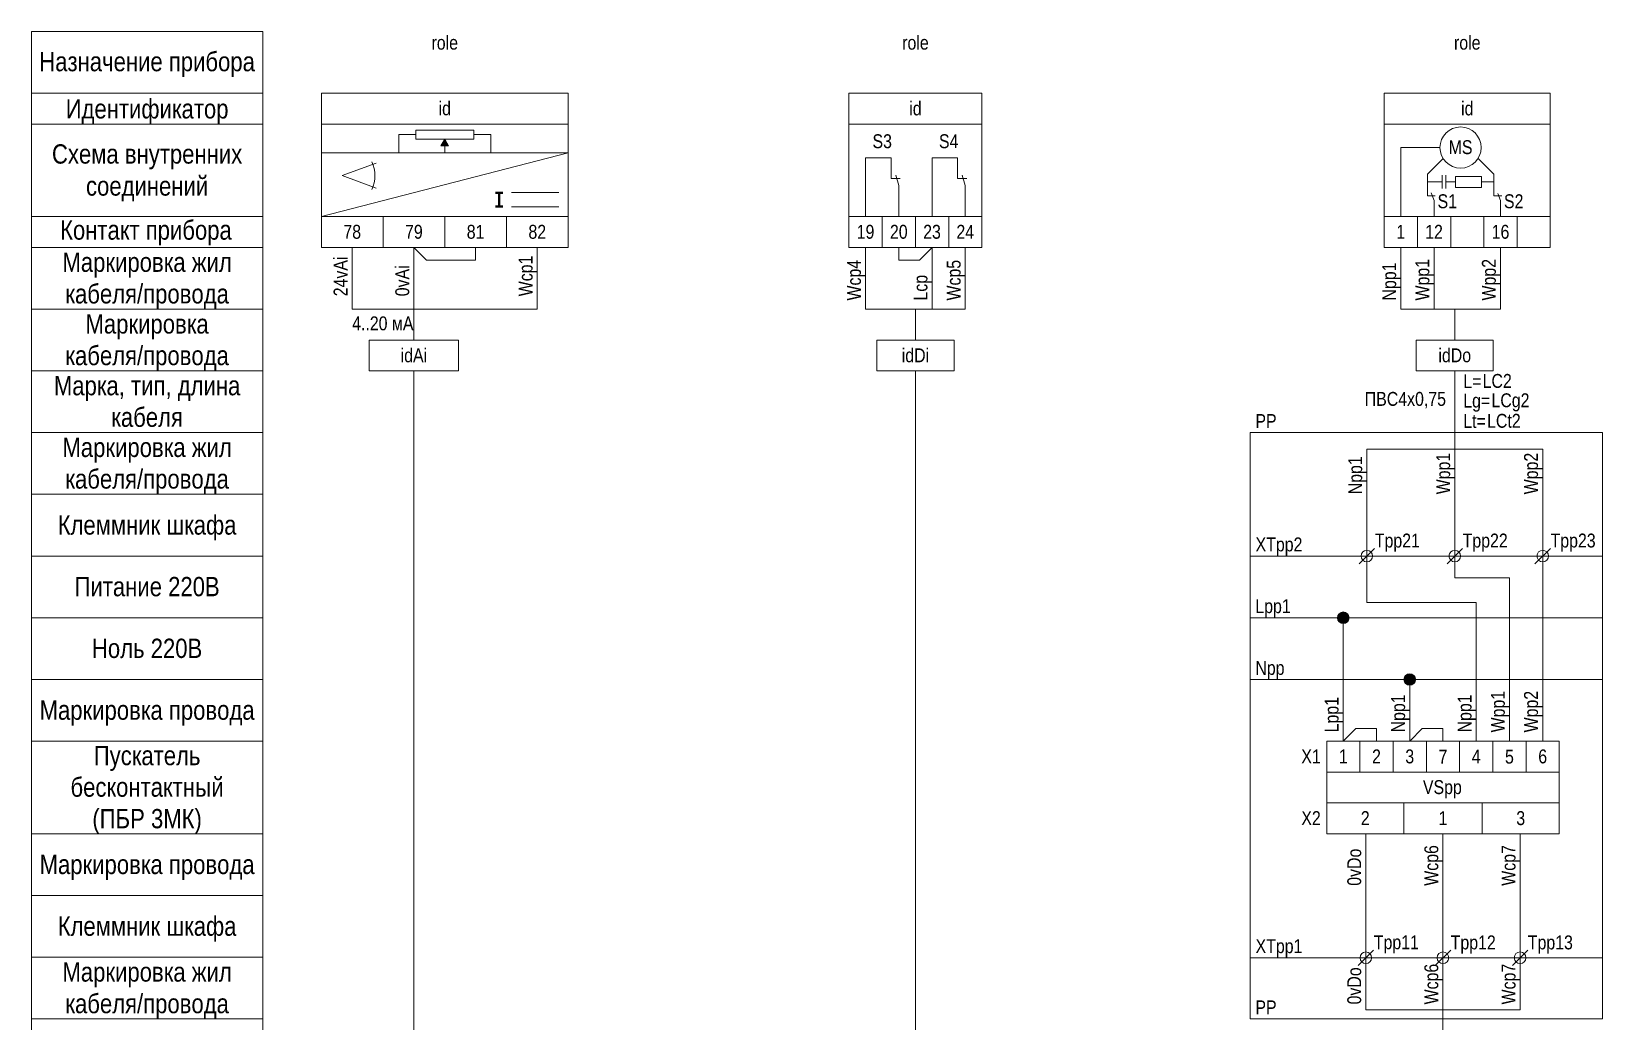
# Model space of a CAD drawing. Header units: millimetres. Extents: x 20 to 403, y -258 to -5.
# Drawn here: x 20 to 223.7, y -133.3 to -5 of the extents above; entities that cross this region are included whole.
import ezdxf

# ---------------------------------------------------------------- set-up
doc = ezdxf.new("R2010")
doc.units = ezdxf.units.MM
doc.header["$MEASUREMENT"] = 0
doc.linetypes.add('1_1', pattern=[2000, 1000, -1000])
doc.linetypes.add('4_2_1_2', pattern=[6702.777624, 3527.777672, -1763.888836, 0, -1411.111116])
for name, color, linetype in [('id_names', 7, 'Continuous'), ('id_params_ai', 7, 'Continuous'), ('id_params_di', 7, 'Continuous'), ('id_params_do', 7, 'Continuous'), ('id_static_ai', 7, 'Continuous'), ('id_static_di', 7, 'Continuous'), ('id_static_do', 7, 'Continuous')]:
    doc.layers.add(name, color=color, linetype=linetype)
doc.styles.add('СГЕНЕРИР_СТИЛЬ_1', font='')
doc.styles.get('СГЕНЕРИР_СТИЛЬ_1').set_extended_font_data('Arial Narrow')

msp = doc.modelspace()

# ---------------------------------------------------------------- hatches: boundary and pattern name
at = {"layer": 'id_static_ai', "linetype": 'Continuous', "lineweight": 0, "true_color": 0x000000}
msp.add_hatch(color=18, dxfattribs=at).paths.add_polyline_path([(73.6, -18.96), (73.1, -19.82), (74.1, -19.82)])
at = {"layer": 'id_static_do', "linetype": 'Continuous', "lineweight": 0, "true_color": 0x000000}
for points in [[(189.37, -81), (189.43, -81.29), (189.59, -81.53), (189.84, -81.69), (190.12, -81.75), (190.41, -81.69), (190.65, -81.53), (190.82, -81.29), (190.87, -81), (190.82, -80.71), (190.65, -80.47), (190.41, -80.31), (190.12, -80.25), (189.84, -80.31), (189.59, -80.47), (189.43, -80.71)], [(197.99, -89), (198.05, -89.29), (198.21, -89.53), (198.45, -89.69), (198.74, -89.75), (199.03, -89.69), (199.27, -89.53), (199.43, -89.29), (199.49, -89), (199.43, -88.71), (199.27, -88.47), (199.03, -88.31), (198.74, -88.25), (198.45, -88.31), (198.21, -88.47), (198.05, -88.71)]]:
    msp.add_hatch(color=18, dxfattribs=at).paths.add_polyline_path(points)

# ---------------------------------------------------------------- linework, layer by layer
at = {"layer": 'id_names', "color": 7, "linetype": 'Continuous', "lineweight": 15, "ltscale": 100}
for points in [[(20, -13), (50, -13), (50, -5), (20, -5)], [(20, -17), (50, -17), (50, -13), (20, -13)], [(20, -29), (50, -29), (50, -17), (20, -17)], [(20, -33), (50, -33), (50, -29), (20, -29)], [(20, -41), (50, -41), (50, -33), (20, -33)], [(20, -49), (50, -49), (50, -41), (20, -41)], [(20, -57), (50, -57), (50, -49), (20, -49)], [(20, -65), (50, -65), (50, -57), (20, -57)], [(20, -73), (50, -73), (50, -65), (20, -65)], [(20, -81), (50, -81), (50, -73), (20, -73)], [(20, -89), (50, -89), (50, -81), (20, -81)], [(20, -97), (50, -97), (50, -89), (20, -89)], [(20, -109), (50, -109), (50, -97), (20, -97)], [(20, -117), (50, -117), (50, -109), (20, -109)], [(20, -125), (50, -125), (50, -117), (20, -117)], [(20, -133), (50, -133), (50, -125), (20, -125)], [(20, -141), (50, -141), (50, -133), (20, -133)]]:
    msp.add_lwpolyline(points, close=True, dxfattribs=at)
at = {"layer": 'id_static_ai', "color": 7, "linetype": '1_1', "lineweight": 15, "ltscale": 100}
for p, q in [((57.6, -17), (57.6, -20.75)), ((89.6, -20.75), (89.6, -17)), ((82.24, -27.73), (88.38, -27.73))]:
    msp.add_line(p, q, dxfattribs=at)
at = {"layer": 'id_static_ai', "color": 7, "linetype": 'Continuous', "lineweight": 15, "ltscale": 100}
for p, q in [((77.36, -17.78), (69.84, -17.78)), ((69.84, -17.78), (69.84, -18.96)), ((77.36, -18.96), (77.36, -17.78)), ((69.84, -18.37), (67.63, -18.37)), ((67.63, -20.75), (67.63, -18.37)), ((69.84, -18.96), (77.36, -18.96)), ((73.6, -18.96), (73.1, -19.82)), ((74.1, -19.82), (73.1, -19.82)), ((73.6, -18.96), (74.1, -19.82)), ((73.6, -20.75), (73.6, -19.82)), ((79.57, -18.37), (77.36, -18.37)), ((79.57, -20.75), (79.57, -18.37)), ((89.6, -20.75), (57.6, -20.75)), ((57.6, -20.75), (57.6, -29)), ((57.6, -29), (89.6, -20.75)), ((60.3, -23.69), (64.71, -22.09)), ((89.6, -29), (89.6, -20.75)), ((60.3, -23.69), (64.71, -25.3)), ((82.24, -25.89), (88.38, -25.89)), ((57.6, -29), (89.6, -29)), ((57.6, -29), (89.6, -29)), ((69.6, -45), (69.6, -33)), ((69.6, -33), (71.22, -34.63)), ((77.6, -34.63), (71.22, -34.63)), ((77.6, -34.63), (77.6, -33))]:
    msp.add_line(p, q, dxfattribs=at)
at = {"layer": 'id_static_ai', "color": 7, "linetype": 'Continuous', "lineweight": 40, "ltscale": 100}
for p, q in [((80.17, -25.94), (81.14, -25.94)), ((80.66, -25.94), (80.66, -27.71)), ((80.17, -27.71), (81.14, -27.71))]:
    msp.add_line(p, q, dxfattribs=at)
at = {"layer": 'id_static_ai', "color": 7, "linetype": 'Continuous', "lineweight": 15, "ltscale": 100}
for points in [[(57.6, -17), (89.6, -17), (89.6, -13), (57.6, -13)], [(57.6, -33), (65.6, -33), (65.6, -29), (57.6, -29)], [(65.6, -33), (73.6, -33), (73.6, -29), (65.6, -29)], [(73.6, -33), (81.6, -33), (81.6, -29), (73.6, -29)], [(81.6, -33), (89.6, -33), (89.6, -29), (81.6, -29)], [(63.8, -49), (75.4, -49), (75.4, -45), (63.8, -45)]]:
    msp.add_lwpolyline(points, close=True, dxfattribs=at)
for points in [[(61.6, -33), (61.6, -41), (69.6, -41)], [(85.6, -33), (85.6, -41), (69.6, -41)], [(69.6, -49), (69.58, -151.14)]]:
    msp.add_lwpolyline(points, dxfattribs=at)
msp.add_arc((60.3, -23.69), 4.24, 335, 25, dxfattribs=at)
at = {"layer": 'id_static_di', "color": 7, "linetype": '1_1', "lineweight": 15, "ltscale": 100}
for p, q in [((126.02, -17), (126.02, -29)), ((143.25, -29), (143.25, -17))]:
    msp.add_line(p, q, dxfattribs=at)
at = {"layer": 'id_static_di', "color": 7, "linetype": 'Continuous', "lineweight": 15, "ltscale": 100}
for p, q in [((128.17, -29), (128.17, -21.38)), ((128.17, -21.38), (131.48, -21.38)), ((131.48, -21.38), (131.48, -24.07)), ((136.79, -29), (136.79, -21.38)), ((136.79, -21.38), (140.1, -21.38)), ((140.1, -21.38), (140.1, -24.07)), ((131.48, -24.07), (132.68, -24.07)), ((132.48, -24.96), (132.08, -23.65)), ((140.1, -24.07), (141.29, -24.07)), ((141.1, -24.96), (140.7, -23.65)), ((132.48, -29), (132.48, -24.96)), ((141.1, -29), (141.1, -24.96)), ((128.17, -41), (128.17, -33)), ((132.48, -34.63), (132.48, -33)), ((135.17, -34.63), (132.48, -34.63)), ((136.79, -33), (135.17, -34.63)), ((136.79, -41), (136.79, -33)), ((141.1, -41), (141.1, -33)), ((128.17, -41), (141.1, -41)), ((134.64, -45), (134.64, -41)), ((134.64, -151.14), (134.64, -49))]:
    msp.add_line(p, q, dxfattribs=at)
for points in [[(126.02, -17), (143.25, -17), (143.25, -13), (126.02, -13)], [(126.02, -33), (130.33, -33), (130.33, -29), (126.02, -29)], [(130.33, -33), (134.64, -33), (134.64, -29), (130.33, -29)], [(134.64, -33), (138.95, -33), (138.95, -29), (134.64, -29)], [(138.95, -33), (143.25, -33), (143.25, -29), (138.95, -29)], [(129.64, -49), (139.64, -49), (139.64, -45), (129.64, -45)]]:
    msp.add_lwpolyline(points, close=True, dxfattribs=at)
at = {"layer": 'id_static_do', "color": 7, "linetype": '1_1', "lineweight": 15, "ltscale": 100}
for p, q in [((195.43, -17), (195.43, -29)), ((216.97, -29), (216.97, -17)), ((223.75, -57), (178.05, -57)), ((178.05, -133), (178.05, -57)), ((223.75, -57), (223.75, -133)), ((223.75, -133), (178.05, -133))]:
    msp.add_line(p, q, dxfattribs=at)
at = {"layer": 'id_static_do', "color": 7, "linetype": 'Continuous', "lineweight": 15, "ltscale": 100}
for p, q in [((197.58, -29), (197.58, -20.05)), ((197.58, -20.05), (202.66, -20.05)), ((203.06, -21.46), (201.03, -23.49)), ((207.61, -21.46), (209.64, -23.49)), ((201.03, -23.49), (201.03, -26.3)), ((202.93, -23.65), (202.93, -25.37)), ((203.43, -23.65), (203.43, -25.37)), ((204.66, -23.8), (208.05, -23.8)), ((204.66, -25.22), (204.66, -23.8)), ((208.05, -23.8), (208.05, -25.22)), ((209.64, -23.49), (209.64, -26.3)), ((201.03, -24.51), (202.93, -24.51)), ((201.03, -26.3), (202.03, -26.3)), ((201.89, -26.93), (201.53, -25.94)), ((203.43, -24.51), (204.66, -24.51)), ((208.05, -25.22), (204.66, -25.22)), ((208.05, -24.51), (209.64, -24.51)), ((209.64, -26.3), (210.69, -26.3)), ((210.51, -26.93), (210.16, -25.99)), ((201.89, -29), (201.89, -26.93)), ((210.51, -29), (210.51, -26.93)), ((197.58, -41), (197.58, -33)), ((201.89, -41), (201.89, -33)), ((210.51, -41), (210.51, -33)), ((197.58, -41), (210.51, -41)), ((204.58, -45), (204.58, -41)), ((204.58, -59.14), (204.58, -49)), ((193.18, -73), (193.18, -59.14)), ((193.18, -59.14), (215.98, -59.14)), ((204.58, -73), (204.58, -59.14)), ((215.98, -73), (215.98, -59.14)), ((192.18, -74), (194.18, -72)), ((193.18, -73), (193.18, -79)), ((203.58, -74), (205.58, -72)), ((204.58, -73), (204.58, -75.82)), ((214.98, -74), (216.98, -72)), ((215.98, -73), (215.98, -97)), ((204.58, -75.82), (211.67, -75.82)), ((211.67, -75.82), (211.67, -97)), ((193.18, -79), (207.36, -79)), ((207.36, -79), (207.36, -97)), ((178.05, -81), (223.75, -81)), ((190.12, -97), (190.12, -81.75)), ((178.05, -89), (223.75, -89)), ((198.74, -97), (198.74, -89.75)), ((190.12, -97), (191.75, -95.37)), ((191.75, -95.37), (194.43, -95.37)), ((194.43, -95.37), (194.43, -97)), ((198.74, -97), (200.37, -95.37)), ((200.37, -95.37), (203.05, -95.37)), ((203.05, -95.37), (203.05, -97)), ((193.05, -125.07), (193.05, -109)), ((203.05, -109), (203.05, -125.07)), ((213.05, -109), (213.05, -125.07)), ((192.05, -126.07), (194.05, -124.07)), ((202.05, -126.07), (204.05, -124.07)), ((212.05, -126.07), (214.05, -124.07)), ((193.05, -131.8), (193.05, -125.07)), ((203.05, -131.8), (203.05, -125.07)), ((213.05, -131.8), (213.05, -125.07)), ((193.05, -131.8), (203.05, -131.8)), ((203.05, -135), (203.05, -131.8)), ((213.05, -131.8), (203.05, -131.8))]:
    msp.add_line(p, q, dxfattribs=at)
at = {"layer": 'id_static_do', "color": 7, "linetype": '4_2_1_2', "lineweight": 15, "ltscale": 100}
for p, q in [((178.05, -73), (223.75, -73)), ((178.05, -125.07), (223.75, -125.07))]:
    msp.add_line(p, q, dxfattribs=at)
at = {"layer": 'id_static_do', "color": 7, "linetype": 'Continuous', "lineweight": 15, "ltscale": 100}
for points in [[(195.43, -17), (216.97, -17), (216.97, -13), (195.43, -13)], [(195.43, -33), (199.74, -33), (199.74, -29), (195.43, -29)], [(199.74, -33), (204.05, -33), (204.05, -29), (199.74, -29)], [(204.05, -33), (208.36, -33), (208.36, -29), (204.05, -29)], [(208.36, -33), (212.66, -33), (212.66, -29), (208.36, -29)], [(212.66, -33), (216.97, -33), (216.97, -29), (212.66, -29)], [(199.58, -49), (209.58, -49), (209.58, -45), (199.58, -45)], [(187.97, -101), (192.28, -101), (192.28, -97), (187.97, -97)], [(192.28, -101), (196.59, -101), (196.59, -97), (192.28, -97)], [(196.59, -101), (200.9, -101), (200.9, -97), (196.59, -97)], [(200.9, -101), (205.21, -101), (205.21, -97), (200.9, -97)], [(205.21, -101), (209.51, -101), (209.51, -97), (205.21, -97)], [(209.51, -101), (213.82, -101), (213.82, -97), (209.51, -97)], [(213.82, -101), (218.13, -101), (218.13, -97), (213.82, -97)], [(187.97, -105), (218.13, -105), (218.13, -101), (187.97, -101)], [(187.97, -105), (197.97, -105), (197.97, -109), (187.97, -109)], [(197.97, -105), (208.13, -105), (208.13, -109), (197.97, -109)], [(208.13, -105), (218.13, -105), (218.13, -109), (208.13, -109)]]:
    msp.add_lwpolyline(points, close=True, dxfattribs=at)
for centre, radius in [((205.33, -20.05), 2.67), ((193.18, -73), 0.752), ((204.58, -73), 0.752), ((215.98, -73), 0.752), ((190.12, -81), 0.75), ((198.74, -89), 0.75), ((193.05, -125.07), 0.752), ((203.05, -125.07), 0.752), ((213.05, -125.07), 0.752)]:
    msp.add_circle(centre, radius, dxfattribs=at)

# ---------------------------------------------------------------- texts
at = {"layer": 'id_names', "color": 7, "linetype": 'Continuous', "lineweight": 15, "char_height": 2.5, "attachment_point": 2, "style": 'СГЕНЕРИР_СТИЛЬ_1'}
for s, insert in [('\\A1;{\\pqc;\\fArial Narrow|b0|i0|c204|p34;Назначение прибора}', (35, -7.66)), ('\\A1;{\\pqc;\\fArial Narrow|b0|i0|c204|p34;Идентификатор}', (35, -13.78)), ('\\A1;{\\pqc;\\fArial Narrow|b0|i0|c204|p34;Контакт прибора}', (34.85, -29.49)), ('\\A1;{\\pqc;\\fArial Narrow|b0|i0|c204|p34;Клеммник\\fArial Narrow|b0|i0|c204|p34; шкафа}', (35, -67.72)), ('\\A1;{\\pqc;\\fArial Narrow|b0|i0|c204|p34;Питание \\fArial Narrow|b0|i0|c204|p34;220В}', (35, -75.71)), ('\\A1;{\\pqc;\\fArial Narrow|b0|i0|c204|p34;Ноль\\fArial Narrow|b0|i0|c204|p34; 220В}', (35, -83.71)), ('\\A1;{\\pqc;\\fArial Narrow|b0|i0|c204|p34;Маркировка \\fArial Narrow|b0|i0|c204|p34;провода}', (35, -91.72)), ('\\A1;{\\pqc;\\fArial Narrow|b0|i0|c204|p34;Маркировка \\fArial Narrow|b0|i0|c204|p34;провода}', (35, -111.72)), ('\\A1;{\\pqc;\\fArial Narrow|b0|i0|c204|p34;Клеммник\\fArial Narrow|b0|i0|c204|p34; шкафа}', (35, -119.72))]:
    msp.add_mtext(s, dxfattribs=dict(at, insert=insert))
at = {"layer": 'id_names', "color": 7, "linetype": 'Continuous', "lineweight": 15, "insert": (35, -19.63), "char_height": 2.5, "width": 30, "attachment_point": 2, "line_spacing_factor": 0.996473, "style": 'СГЕНЕРИР_СТИЛЬ_1'}
msp.add_mtext('\\A1;{\\pqc;\\fArial Narrow|b0|i0|c204|p34;Схема внутренних соединений}', dxfattribs=at)
at = {"layer": 'id_names', "color": 7, "linetype": 'Continuous', "lineweight": 15, "char_height": 2.5, "attachment_point": 2, "style": 'СГЕНЕРИР_СТИЛЬ_1'}
for s, insert, line_spacing_factor in [('\\A1;{\\pqc;\\fArial Narrow|b0|i0|c204|p34;Маркировка жил\\P\\pqc;\\fArial Narrow|b0|i0|c204|p34;кабеля/провода}', (35, -33.66), 0.982786), ('\\A1;{\\pqc;\\fArial Narrow|b0|i0|c204|p34;Маркировка\\P\\pqc;\\fArial Narrow|b0|i0|c204|p34;кабеля/провода}', (35, -41.66), 0.982786), ('\\A1;{\\pqc;\\fArial Narrow|b0|i0|c204|p34;Марка, тип\\fArial Narrow|b0|i0|c204|p34;, длина\\P\\pqc;\\fArial Narrow|b0|i0|c204|p34;кабеля}', (35, -49.66), 0.98101), ('\\A1;{\\pqc;\\fArial Narrow|b0|i0|c204|p34;Маркировка жил\\P\\pqc;\\fArial Narrow|b0|i0|c204|p34;кабеля/провода}', (35, -57.66), 0.982786), ('\\A1;{\\pqc;\\fArial Narrow|b0|i0|c204|p34;Пускатель\\P\\pqc;\\fArial Narrow|b0|i0|c204|p34;бесконтактный\\P\\pqc;\\fArial Narrow|b0|i0|c204|p34;(ПБР 3МК)}', (35, -97.61), 0.980575), ('\\A1;{\\pqc;\\fArial Narrow|b0|i0|c204|p34;Маркировка жил\\P\\pqc;\\fArial Narrow|b0|i0|c204|p34;кабеля/провода}', (35, -125.66), 0.982786)]:
    msp.add_mtext(s, dxfattribs=dict(at, insert=insert, line_spacing_factor=line_spacing_factor))
at = {"layer": 'id_params_ai', "color": 7, "linetype": 'Continuous', "lineweight": 15, "insert": (73.6, -5.56), "char_height": 1.8, "width": 30, "attachment_point": 2, "style": 'СГЕНЕРИР_СТИЛЬ_1'}
msp.add_mtext('\\A1;{\\pqc;\\fArial Narrow|b0|i0|c204|p34;role}', dxfattribs=at)
at = {"layer": 'id_params_ai', "color": 7, "linetype": 'Continuous', "lineweight": 15, "char_height": 1.8, "attachment_point": 2, "style": 'СГЕНЕРИР_СТИЛЬ_1'}
for s, insert in [('\\A1;{\\pqc;\\fArial Narrow|b0|i0|c204|p34;id}', (73.6, -14.07)), ('\\A1;{\\pqc;\\fArial Narrow|b0|i0|c204|p34;id\\fArial Narrow|b0|i0|c204|p34;Ai}', (69.6, -46.08))]:
    msp.add_mtext(s, dxfattribs=dict(at, insert=insert))
at = {"layer": 'id_params_ai', "color": 7, "linetype": 'Continuous', "lineweight": 15, "char_height": 1.8, "attachment_point": 1, "rotation": 90, "style": 'СГЕНЕРИР_СТИЛЬ_1'}
for s, insert in [('\\A1;{\\pql;\\fArial Narrow|b0|i0|c204|p34;24v\\fArial Narrow|b0|i0|c204|p34;Ai}', (59.19, -39.33)), ('\\A1;{\\pql;\\fArial Narrow|b0|i0|c204|p34;Wcp1}', (83.19, -39.33)), ('\\A1;{\\pql;\\fArial Narrow|b0|i0|c204|p34;0v\\fArial Narrow|b0|i0|c204|p34;Ai}', (67.19, -39.33))]:
    msp.add_mtext(s, dxfattribs=dict(at, insert=insert))
at = {"layer": 'id_params_di', "color": 7, "linetype": 'Continuous', "lineweight": 15, "insert": (134.64, -5.56), "char_height": 1.8, "width": 30, "attachment_point": 2, "style": 'СГЕНЕРИР_СТИЛЬ_1'}
msp.add_mtext('\\A1;{\\pqc;\\fArial Narrow|b0|i0|c204|p34;role}', dxfattribs=at)
at = {"layer": 'id_params_di', "color": 7, "linetype": 'Continuous', "lineweight": 15, "char_height": 1.8, "attachment_point": 2, "style": 'СГЕНЕРИР_СТИЛЬ_1'}
for s, insert in [('\\A1;{\\pqc;\\fArial Narrow|b0|i0|c204|p34;id}', (134.64, -14.08)), ('\\A1;{\\pqc;\\fArial Narrow|b0|i0|c204|p34;id\\fArial Narrow|b0|i0|c204|p34;Di}', (134.64, -46.08))]:
    msp.add_mtext(s, dxfattribs=dict(at, insert=insert))
at = {"layer": 'id_params_di', "color": 7, "linetype": 'Continuous', "lineweight": 15, "char_height": 1.8, "attachment_point": 1, "rotation": 90, "style": 'СГЕНЕРИР_СТИЛЬ_1'}
for s, insert in [('\\A1;{\\pql;\\fArial Narrow|b0|i0|c204|p34;Wcp\\fArial Narrow|b0|i0|c204|p34;4}', (125.77, -39.88)), ('\\A1;{\\pql;\\fArial Narrow|b0|i0|c204|p34;L\\fArial Narrow|b0|i0|c204|p34;cp}', (134.39, -39.88)), ('\\A1;{\\pql;\\fArial Narrow|b0|i0|c204|p34;Wcp\\fArial Narrow|b0|i0|c204|p34;5}', (138.7, -39.88))]:
    msp.add_mtext(s, dxfattribs=dict(at, insert=insert))
at = {"layer": 'id_params_do', "color": 7, "linetype": 'Continuous', "lineweight": 15, "insert": (206.2, -5.56), "char_height": 1.8, "width": 30, "attachment_point": 2, "style": 'СГЕНЕРИР_СТИЛЬ_1'}
msp.add_mtext('\\A1;{\\pqc;\\fArial Narrow|b0|i0|c204|p34;role}', dxfattribs=at)
at = {"layer": 'id_params_do', "color": 7, "linetype": 'Continuous', "lineweight": 15, "char_height": 1.8, "style": 'СГЕНЕРИР_СТИЛЬ_1'}
for s, insert, attachment_point in [('\\A1;{\\pqc;\\fArial Narrow|b0|i0|c204|p34;id}', (206.2, -14.08), 2), ('\\A1;{\\pqc;\\fArial Narrow|b0|i0|c204|p34;id\\fArial Narrow|b0|i0|c204|p34;Do}', (204.58, -46.08), 2), ('\\A1;{\\pql;\\fArial Narrow|b0|i0|c204|p34;LC\\fArial Narrow|b0|i0|c204|p34;2}', (208.19, -49.4), 1), ('\\A1;{\\pql;\\fArial Narrow|b0|i0|c204|p34;LCg\\fArial Narrow|b0|i0|c204|p34;2}', (209.34, -51.91), 1), ('\\A1;{\\pqc;\\fArial Narrow|b0|i0|c204|p34;P\\fArial Narrow|b0|i0|c204|p34;P}', (180.1, -54.6), 2), ('\\A1;{\\pql;\\fArial Narrow|b0|i0|c204|p34;LCt\\fArial Narrow|b0|i0|c204|p34;2}', (208.77, -54.57), 1), ('\\A1;{\\pqr;\\fArial Narrow|b0|i0|c204|p34;X\\fArial Narrow|b0|i0|c204|p34;T\\fArial Narrow|b0|i0|c204|p34;pp2}', (184.82, -70.59), 3), ('\\A1;{\\pql;\\fArial Narrow|b0|i0|c204|p34;T\\fArial Narrow|b0|i0|c204|p34;pp21}', (194.21, -70.09), 1), ('\\A1;{\\pql;\\fArial Narrow|b0|i0|c204|p34;T\\fArial Narrow|b0|i0|c204|p34;pp22}', (205.6, -70.09), 1), ('\\A1;{\\pql;\\fArial Narrow|b0|i0|c204|p34;T\\fArial Narrow|b0|i0|c204|p34;pp23}', (217, -70.09), 1), ('\\A1;{\\pqc;\\fArial Narrow|b0|i0|c204|p34;Lpp\\fArial Narrow|b0|i0|c204|p34;1}', (181.01, -78.59), 2), ('\\A1;{\\pqc;\\fArial Narrow|b0|i0|c204|p34;Npp}', (180.61, -86.6), 2), ('\\A1;{\\pqc;\\fArial Narrow|b0|i0|c204|p34;VS\\fArial Narrow|b0|i0|c204|p34;pp}', (202.97, -102.05), 2), ('\\A1;{\\pql;\\fArial Narrow|b0|i0|c204|p34;T\\fArial Narrow|b0|i0|c204|p34;pp11}', (194.08, -122.16), 1), ('\\A1;{\\pql;\\fArial Narrow|b0|i0|c204|p34;T\\fArial Narrow|b0|i0|c204|p34;pp12}', (204.05, -122.18), 1), ('\\A1;{\\pql;\\fArial Narrow|b0|i0|c204|p34;T\\fArial Narrow|b0|i0|c204|p34;pp13}', (214.05, -122.18), 1), ('\\A1;{\\pqr;\\fArial Narrow|b0|i0|c204|p34;X\\fArial Narrow|b0|i0|c204|p34;T\\fArial Narrow|b0|i0|c204|p34;pp1}', (184.82, -122.66), 3), ('\\A1;{\\pqc;\\fArial Narrow|b0|i0|c204|p34;P\\fArial Narrow|b0|i0|c204|p34;P}', (180.1, -130.6), 2)]:
    msp.add_mtext(s, dxfattribs=dict(at, insert=insert, attachment_point=attachment_point))
at = {"layer": 'id_params_do', "color": 7, "linetype": 'Continuous', "lineweight": 15, "char_height": 1.8, "attachment_point": 1, "rotation": 90, "style": 'СГЕНЕРИР_СТИЛЬ_1'}
for s, insert in [('\\A1;{\\pql;\\fArial Narrow|b0|i0|c204|p34;Wpp1}', (199.48, -39.88)), ('\\A1;{\\pql;\\fArial Narrow|b0|i0|c204|p34;Wpp2}', (208.1, -39.88)), ('\\A1;{\\pql;\\fArial Narrow|b0|i0|c204|p34;N\\fArial Narrow|b0|i0|c204|p34;pp1}', (195.17, -39.88)), ('\\A1;{\\pql;\\fArial Narrow|b0|i0|c204|p34;Npp\\fArial Narrow|b0|i0|c204|p34;1}', (190.77, -65)), ('\\A1;{\\pql;\\fArial Narrow|b0|i0|c204|p34;Wpp1}', (202.17, -65)), ('\\A1;{\\pql;\\fArial Narrow|b0|i0|c204|p34;Wpp2}', (213.57, -65)), ('\\A1;{\\pql;\\fArial Narrow|b0|i0|c204|p34;Lpp\\fArial Narrow|b0|i0|c204|p34;1}', (187.71, -95.86)), ('\\A1;{\\pql;\\fArial Narrow|b0|i0|c204|p34;Npp\\fArial Narrow|b0|i0|c204|p34;1}', (196.33, -95.86)), ('\\A1;{\\pql;\\fArial Narrow|b0|i0|c204|p34;Npp\\fArial Narrow|b0|i0|c204|p34;1}', (204.95, -95.86)), ('\\A1;{\\pql;\\fArial Narrow|b0|i0|c204|p34;Wpp1}', (209.26, -95.86)), ('\\A1;{\\pql;\\fArial Narrow|b0|i0|c204|p34;Wpp2}', (213.57, -95.86)), ('\\A1;{\\pql;\\fArial Narrow|b0|i0|c204|p34;0v\\fArial Narrow|b0|i0|c204|p34;Do}', (190.64, -115.74)), ('\\A1;{\\pql;\\fArial Narrow|b0|i0|c204|p34;Wcp\\fArial Narrow|b0|i0|c204|p34;6}', (200.64, -115.74)), ('\\A1;{\\pql;\\fArial Narrow|b0|i0|c204|p34;Wcp\\fArial Narrow|b0|i0|c204|p34;7}', (210.65, -115.74)), ('\\A1;{\\pql;\\fArial Narrow|b0|i0|c204|p34;Wcp\\fArial Narrow|b0|i0|c204|p34;6}', (200.64, -131.12)), ('\\A1;{\\pql;\\fArial Narrow|b0|i0|c204|p34;Wcp\\fArial Narrow|b0|i0|c204|p34;7}', (210.65, -131.12)), ('\\A1;{\\pql;\\fArial Narrow|b0|i0|c204|p34;0v\\fArial Narrow|b0|i0|c204|p34;Do}', (190.64, -131.12))]:
    msp.add_mtext(s, dxfattribs=dict(at, insert=insert))
at = {"layer": 'id_static_ai', "color": 7, "linetype": 'Continuous', "lineweight": 15, "char_height": 1.8, "style": 'СГЕНЕРИР_СТИЛЬ_1'}
for s, insert, attachment_point in [('\\A1;{\\pqc;\\fArial Narrow|b0|i0|c204|p34;78}', (61.6, -30.07), 2), ('\\A1;{\\pqc;\\fArial Narrow|b0|i0|c204|p34;79}', (69.6, -30.07), 2), ('\\A1;{\\pqc;\\fArial Narrow|b0|i0|c204|p34;81}', (77.6, -30.07), 2), ('\\A1;{\\pqc;\\fArial Narrow|b0|i0|c204|p34;82}', (85.6, -30.07), 2), ('\\A1;{\\pql;\\fArial Narrow|b0|i0|c204|p34;4..20 мА}', (61.59, -41.94), 1)]:
    msp.add_mtext(s, dxfattribs=dict(at, insert=insert, attachment_point=attachment_point))
at = {"layer": 'id_static_di', "color": 7, "linetype": 'Continuous', "lineweight": 15, "char_height": 1.8, "attachment_point": 2, "style": 'СГЕНЕРИР_СТИЛЬ_1'}
for s, insert in [('\\A1;{\\pqc;\\fArial Narrow|b0|i0|c204|p34;S\\fArial Narrow|b0|i0|c204|p34;3}', (130.33, -18.33)), ('\\A1;{\\pqc;\\fArial Narrow|b0|i0|c204|p34;S\\fArial Narrow|b0|i0|c204|p34;4}', (138.95, -18.33)), ('\\A1;{\\pqc;\\fArial Narrow|b0|i0|c204|p34;19}', (128.17, -30.07)), ('\\A1;{\\pqc;\\fArial Narrow|b0|i0|c204|p34;20}', (132.48, -30.07)), ('\\A1;{\\pqc;\\fArial Narrow|b0|i0|c204|p34;23}', (136.79, -30.07)), ('\\A1;{\\pqc;\\fArial Narrow|b0|i0|c204|p34;24}', (141.1, -30.07))]:
    msp.add_mtext(s, dxfattribs=dict(at, insert=insert))
at = {"layer": 'id_static_do', "color": 7, "linetype": 'Continuous', "lineweight": 15, "char_height": 1.8, "style": 'СГЕНЕРИР_СТИЛЬ_1'}
for s, insert, attachment_point in [('\\A1;{\\pqc;\\fArial Narrow|b0|i0|c204|p34;M\\fArial Narrow|b0|i0|c204|p34;S}', (205.33, -19.1), 2), ('\\A1;{\\pqc;\\fArial Narrow|b0|i0|c204|p34;S\\fArial Narrow|b0|i0|c204|p34;1}', (203.61, -26.11), 2), ('\\A1;{\\pqc;\\fArial Narrow|b0|i0|c204|p34;S\\fArial Narrow|b0|i0|c204|p34;2}', (212.22, -26.11), 2), ('\\A1;{\\pqc;\\fArial Narrow|b0|i0|c204|p34;1}', (197.58, -30.07), 2), ('\\A1;{\\pqc;\\fArial Narrow|b0|i0|c204|p34;12}', (201.89, -30.07), 2), ('\\A1;{\\pqc;\\fArial Narrow|b0|i0|c204|p34;16}', (210.51, -30.07), 2), ('\\A1;{\\pql;\\fArial Narrow|b0|i0|c204|p34;L=}', (205.68, -49.43), 1), ('\\A1;{\\pql;\\fArial Narrow|b0|i0|c204|p34;Lg=}', (205.68, -51.95), 1), ('\\A1;{\\pql;\\fArial Narrow|b0|i0|c204|p34;Lt=}', (205.68, -54.6), 1), ('\\A1;{\\pqc;\\fArial Narrow|b0|i0|c204|p34;X\\fArial Narrow|b0|i0|c204|p34;1}', (185.94, -98.07), 2), ('\\A1;{\\pqc;\\fArial Narrow|b0|i0|c204|p34;1}', (190.12, -98.07), 2), ('\\A1;{\\pqc;\\fArial Narrow|b0|i0|c204|p34;2}', (194.43, -98.07), 2), ('\\A1;{\\pqc;\\fArial Narrow|b0|i0|c204|p34;3}', (198.74, -98.07), 2), ('\\A1;{\\pqc;\\fArial Narrow|b0|i0|c204|p34;7}', (203.05, -98.1), 2), ('\\A1;{\\pqc;\\fArial Narrow|b0|i0|c204|p34;4}', (207.36, -98.08), 2), ('\\A1;{\\pqc;\\fArial Narrow|b0|i0|c204|p34;5}', (211.67, -98.1), 2), ('\\A1;{\\pqc;\\fArial Narrow|b0|i0|c204|p34;6}', (215.98, -98.07), 2), ('\\A1;{\\pqc;\\fArial Narrow|b0|i0|c204|p34;X2}', (185.94, -106.07), 2), ('\\A1;{\\pqc;\\fArial Narrow|b0|i0|c204|p34;2}', (192.97, -106.07), 2), ('\\A1;{\\pqc;\\fArial Narrow|b0|i0|c204|p34;1}', (203.05, -106.07), 2), ('\\A1;{\\pqc;\\fArial Narrow|b0|i0|c204|p34;3}', (213.13, -106.07), 2)]:
    msp.add_mtext(s, dxfattribs=dict(at, insert=insert, attachment_point=attachment_point))
at = {"layer": 'id_static_do', "color": 7, "linetype": 'Continuous', "lineweight": 40, "insert": (192.9, -51.73), "char_height": 1.8, "attachment_point": 1, "style": 'СГЕНЕРИР_СТИЛЬ_1'}
msp.add_mtext('\\A1;{\\pql;\\fArial Narrow|b0|i0|c204|p34;ПВС\\fArial Narrow|b0|i0|c204|p34;4\\fArial Narrow|b0|i0|c204|p34;х0,75}', dxfattribs=at)

doc.saveas('drawing.dxf')
